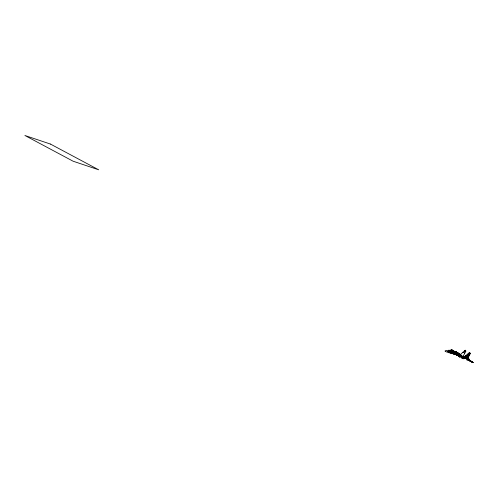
<?xml version="1.0" encoding="UTF-8"?>
<svg xmlns="http://www.w3.org/2000/svg" width="498" height="498" viewBox="0 0 498 498"><rect width="100%" height="100%" fill="white"/><g stroke="black" fill="none" stroke-linecap="round" stroke-linejoin="round"><path stroke-width="0.75" d="M449.501 350.847L449.395 350.511L448.499 351.221L448.58 352.267L449.028 352.821L449.856 352.534M454.145 351.47C453.273 351.295 453.852 350.598 454.232 351.47M455.085 352.901C453.566 352.067 452.638 351.009 452.022 349.938A3.368 2.029 -61.9 0 0 451.325 349.913C449.899 350.629 448.623 349.97 450.304 351.252M449.314 350.393C447.665 349.658 447.154 353.456 449.072 352.341M454.07 351.464L453.41 351.445L452.807 350.231A7.296 4.395 -61.9 0 0 452.402 350.05L451.256 350.629A8.478 1.214 21.8 0 0 450.485 350.486L451.232 349.963L451.723 351.146A8.478 1.214 21.8 0 0 452.514 351.308L452.676 351.339M465.481 358.411L465.698 357.664L465.898 358.554M468.182 359.662L468.319 359.979M469.184 359.606C468.35 358.336 467.958 360.216 468.805 360.154M459.318 355.765L459.76 354.514L459.206 353.723L458.054 354.52L458.235 355.84L458.957 355.977M454.126 352.385L451.991 351.252L451.804 349.945L450.734 350.524M466.371 358.143L465.356 357.402M469.116 359.581L469.104 360.484L472.365 362.245M468.263 359.606L468.425 359.245M465.568 358.05C466.309 356.767 469.533 359.6 465.481 357.496M471.575 361.822L471.637 361.492L473.1 362.513L467.846 359.705L467.834 359.301M466.315 358.342L465.929 358.678M458.895 356.512L458.017 354.613L459.436 355.373L460.314 357.271L458.895 356.512L459.53 355.124L461.522 356.462L456.187 352.914M462.916 356.817L465.885 350.99L465.337 350.187L459.368 355.41A17.181 0.853 25.8 0 0 461.03 356.095L462.916 356.817L460.662 355.902A17.181 0.853 25.8 0 0 459.361 355.41M467.46 358.797L470.274 353.312L469.67 352.484L464.261 356.954M465.474 357.813L465.829 357.595M467.871 359.214L468.413 359.102M469.875 360.739C468.319 359.002 469.714 361.386 467.877 359.749M471.463 361.691L471.201 361.206L472.639 362.264M468.973 359.954L468.718 359.898A5.192 1.332 -61.3 0 0 468.406 359.986L468.624 360.21L468.033 359.83L469.054 360.39M468.985 360.035L469.016 360.004A0.647 0.51 -71.4 0 0 468.886 359.002A0.647 0.51 -71.4 0 0 468.126 359.73A0.647 0.51 -71.4 0 0 468.942 360.073L468.705 360.147M451.275 350.636L452.701 350.212L452.999 350.76M466.178 358.535L466.084 358.541A0.647 0.51 -71.4 0 1 465.319 358.23A0.647 0.51 -71.4 0 1 466.078 357.502A0.647 0.51 -71.4 0 1 466.134 358.572L465.96 358.622M467.908 359.786L468.512 359.357L468.574 360.129M450.429 352.858L449.532 352.889L449.202 351.37L450.279 350.617L450.983 350.897M451.81 350.754C454.176 350.387 453.323 351.028 451.736 351.221M468.344 359.811L469.427 360.664L468.674 359.755M453.429 352.024L450.995 351.663L451.493 351.351M453.354 353.331C452.003 354.638 450.26 352.074 451.443 351.383M465.593 358.585L464.995 357.888L465.792 357.608M452.47 351.358C450.503 350.162 449.806 352.677 451.624 351.277M453.846 353.748L452.508 353.692L451.574 351.762L453.373 351.09L454.226 351.918M451.698 352.814L450.348 353.163L449.769 351.457L451.138 350.692L451.854 351.364M455.191 353.773C451.605 355.634 451.642 349.036 455.054 351.881M453.429 353.287L451.842 353.543L450.995 351.663M453.224 351.837L453.554 351.688A5.179 4.115 -71.4 0 1 453.709 351.625A4.731 3.754 -71.4 0 1 453.865 351.576A4.295 3.411 -71.4 0 1 454.014 351.532A3.928 3.119 -71.4 0 1 454.17 351.495A3.405 2.702 -71.4 0 1 454.481 351.451A3.349 2.658 -71.4 0 1 454.63 351.445A2.826 2.247 -71.4 0 1 454.786 351.451A2.534 2.017 -71.4 0 1 454.935 351.47A2.328 1.849 -71.4 0 1 455.359 351.619A2.154 1.712 -71.4 0 1 455.489 351.694L457.419 353.256M456.081 351.887L453.61 352.018L452.228 351.376M453.759 351.962L453.342 351.806L454.008 351.538A4.059 3.225 -71.4 0 1 454.17 351.495A3.498 2.783 -71.4 0 1 454.481 351.451A2.938 2.328 -71.4 0 1 454.63 351.445A2.683 2.129 -71.4 0 1 454.786 351.451A2.272 1.805 -71.4 0 1 455.359 351.619A2.216 1.755 -71.4 0 1 455.489 351.694A2.434 1.936 -71.4 0 1 455.832 352.011A2.683 2.129 -71.4 0 1 455.931 352.136A3.648 2.895 -71.4 0 1 456.019 352.267A3.567 2.832 -71.4 0 1 456.1 352.41L456.504 353.611A6.007 4.768 -71.4 0 0 456.405 353.207A4.357 3.461 -71.4 0 0 456.106 352.41A3.231 2.565 -71.4 0 0 456.019 352.273A2.932 2.328 -71.4 0 0 455.931 352.136A3.069 2.434 -71.4 0 0 455.832 352.011A2.384 1.892 -71.4 0 0 455.489 351.694C452.9 352.03 455.209 351.333 456.554 352.161M446.986 350.368L445.131 350.953M451.966 353.294L450.852 353.231L450.236 351.526M453.168 351.818C454.027 351.6 453.759 353.866 455.259 354.315A4.912 3.897 -71.4 0 0 456.523 354.918L458.017 355.006M465.86 357.583L466.327 357.807M453.964 352.304L453.585 351.999L456.274 352.105A4.893 3.884 -71.4 0 1 457.506 352.765L458.477 353.997M460.457 355.765L451.991 351.252A4.893 3.019 -61.9 0 1 452.869 351.501L454.139 352.36L456.834 352.41M459.343 355.404L459.797 355.323A7.346 5.833 -71.4 0 1 456.579 355.049A7.346 5.827 -71.4 0 1 454.45 352.428L463.165 357.215M457.058 354.489L455.259 354.315L453.927 352.198M458.614 355.292L459.878 355.373M468.836 359.07L469.122 359.276M461.982 356.338L460.662 355.578A5.192 4.463 -63 0 0 459.897 355.448L463.464 357.477L460.787 355.74A7.352 6.007 -62.7 0 0 460.127 355.535L463.887 357.514M453.454 351.127L452.906 351.04A1.276 1.015 -71.4 0 1 453.074 351.158A1.438 1.139 -71.4 0 1 453.255 351.339L453.392 351.544M458.907 355.448L456.274 354.794L454.132 352.304A14.604 8.528 -61.9 0 1 456.18 352.92M459.673 355.964L458.664 354.644A11.068 8.79 -71.4 0 1 460.164 354.819L460.295 354.85A9.804 7.787 -71.4 0 1 460.818 355.006M459.492 355.796A10.551 8.379 -71.4 0 1 458.789 354.993A11.049 8.771 -71.4 0 1 458.614 354.763L458.664 354.644M459.542 355.846A10.676 8.472 -71.4 0 1 458.789 354.993L458.527 354.644L460.295 354.85A9.711 7.713 -71.4 0 1 460.943 355.055A9.779 7.763 -71.4 0 0 460.196 354.825A10.937 8.684 -71.4 0 0 458.664 354.644M460.208 355.547L461.858 355.759M451.991 351.252L452.925 351.327M449.358 350.331L450.889 350.499A7.265 1.04 21.8 0 1 451.132 350.542L452.956 350.972M452.919 351.688L453.317 351.787L453.13 352.634A4.918 3.903 -71.4 0 0 453.242 352.951A4.936 3.922 -71.5 0 1 453.13 352.634M452.116 351.314L454.369 352.117A11.734 7.072 -61.9 0 1 455.172 352.522L456.548 353.624M470.498 361.125L472.397 362.071M452.433 351.482L454.55 352.615M469.023 360.278L471.668 361.697M470.143 360.882L471.27 361.218L471.158 361.529A4.893 2.876 -61.9 0 1 472.011 361.716L471.998 361.772M465.406 358.392L465.829 358.685M468.637 360.185L468.269 359.986M449.688 350.324L450.366 350.424M445.106 351.09L447.005 352.173M449.532 351.42L449.868 351.47M449.738 350.38L450.092 350.38M449.389 351.407L449.401 351.407A3.891 0.498 22.5 0 1 449.208 351.37L449.215 351.37M457.787 355.279L457.021 355.124A6.044 4.799 -71.4 0 1 455.676 354.408L455.676 354.47M451.916 351.818L451.773 351.793M460.862 355.236L458.571 354.663M452.782 351.302L452.427 351.233A7.246 1.04 21.8 0 1 452.159 351.177L451.393 351.065M468.767 359.039L469.178 359.45M447.82 351.084L448.854 351.295M448.044 351.127L448.412 351.202M451.082 351.432L450.497 350.841L451.661 351.059M450.846 350.934L451.381 350.99M457.444 353.306L456.915 352.503L454.686 352.397A8.211 6.518 -71.4 0 1 456.075 352.323A6.549 5.198 -71.4 0 1 456.871 352.466A6.026 4.781 -71.4 0 1 458.278 353.2M450.752 350.909L451.082 350.916M450.765 350.841L449.613 350.424M450.497 350.841L449.545 350.53A1.226 0.965 -77.7 0 0 448.897 350.219A1.226 0.965 -77.7 0 0 448.524 350.287A1.226 0.959 -78.3 0 0 447.833 351.899A1.226 0.959 -79.1 0 0 449.053 352.559A1.226 0.959 -78.3 0 0 449.352 352.323M452.402 350.903L453.348 351.084M458.882 355.914L458.502 355.809A6.773 5.378 -71.4 0 1 457.145 355.08L455.533 353.045L457.986 353.238A7.109 5.646 -71.4 0 1 459.349 353.96L460.494 355.167M453.796 351.949L455.907 353.281M453.311 351.146L453.746 351.196M453.547 351.14L453.236 351.127M453.385 351.171L454.089 351.376M463.258 358.286A1.002 0.797 -71.4 0 1 462.013 357.309L462.256 357.408A9.941 7.893 -71.4 0 1 461.995 357.334L461.932 357.315M461.827 356.618L460.301 355.56A4.681 3.984 -62.9 0 0 459.971 355.472L463.501 357.427M453.771 351.283L453.958 351.109A6.293 3.835 -38.4 0 1 454.232 351.432M463.507 357.9A14.635 11.622 -71.4 0 1 460.189 355.572L462.156 356.792L459.417 355.261A2.521 2.378 -64.5 0 1 460.133 355.391L460.606 355.609A7.775 6.499 -62.8 0 1 460.768 355.709A7.42 6.2 -62.8 0 1 460.999 355.802A8.036 6.717 -62.8 0 1 461.229 355.908L462.188 356.475M464.852 353.02L462.953 352.273M458.017 354.613L459.53 355.124M459.436 355.373L460.949 355.877L460.003 355.367A2.44 2.278 -64.1 0 0 459.361 355.242L463.713 357.608L459.293 355.217M469.614 354.595L467.958 353.897M468.867 360.023L470.847 361.255M460.619 355.697L463.084 357.222L460.22 355.566M456.131 351.905L457.525 353.474M449.457 350.486L449.545 350.53A1.226 0.965 -77.7 0 1 449.663 350.86M460.071 356.002L457.992 353.007A5.752 4.569 -71.4 0 0 456.647 352.291L456.604 352.198M459.405 355.118L458.938 354.869M460.718 355.902L459.411 355.205A14.604 9.07 -61.9 0 1 460.389 355.354M462.536 356.612L461.963 356.195A8.198 6.978 -62.9 0 0 461.82 356.101L460.806 355.628A4.943 4.208 -62.9 0 0 459.971 355.472A4.438 3.779 -62.9 0 1 460.245 355.504A7.153 5.976 -62.8 0 1 460.532 355.628A7.04 5.883 -62.8 0 1 460.768 355.709L461.453 356.026A9.711 8.117 -62.8 0 1 461.665 356.145L464.043 357.601M466.153 358.728L466.502 358.915M459.741 355.423L453.915 352.279C453.186 352.372 455.384 355.36 456.921 354.514A5.073 4.028 -71.4 0 1 455.153 354.371A5.055 4.015 -71.4 0 1 453.634 352.005A17.156 2.204 22.5 0 1 452.52 351.905M461.727 358.025L463.146 358.784M468.045 359.761L473.1 362.513M468.17 359.805L472.235 362.121M471.992 361.697L473.05 362.488M460.127 355.535L463.246 357.321L462.58 356.643M463.364 357.371L460.052 355.504A6.443 5.385 -62.8 0 1 460.295 355.56A5.198 4.426 -62.9 0 1 461.291 355.821A5.746 4.893 -62.9 0 1 461.49 355.914L461.59 355.964A7.084 6.032 -62.9 0 1 461.727 356.045L462.735 356.773M466.178 357.626L465.823 357.545L466.19 357.813M461.827 356.238L461.453 356.026A8.559 7.153 -62.8 0 0 461.229 355.908A7.831 6.549 -62.8 0 0 460.768 355.709L460.295 355.41A2.689 2.54 -64.4 0 0 459.486 355.292M462.007 356.35L462.343 356.58M461.901 356.363L462.418 356.717L460.681 355.616A4.04 3.629 -63.4 0 0 459.722 355.379L462.935 357.203L462.586 356.879M452.968 351.09L453.267 351.351A1.37 1.089 -71.4 0 0 452.595 350.984M462.244 356.512L462.773 356.904M462.493 356.693L462.854 356.966M462.692 356.842L463.476 357.464M462.841 356.96L463.296 357.247M462.891 357.035L463.246 357.321M463.047 357.035L462.598 356.655A11.74 9.991 -62.9 0 0 462.007 356.219A8.068 6.872 -62.9 0 0 461.777 356.076A6.941 5.908 -62.9 0 0 461.54 355.939A6.119 5.21 -62.9 0 0 461.291 355.821A5.391 4.588 -62.9 0 0 460.245 355.504A6.505 5.441 -62.8 0 0 460.052 355.504L460.301 355.56A6.735 5.634 -62.8 0 1 460.532 355.628M458.266 353.194L459.791 355.304L459.53 354.775A8.398 6.667 -71.4 0 0 459.393 354.532A7.445 5.914 -71.4 0 0 458.895 353.823A6.206 4.924 -71.4 0 0 457.625 352.765M455.664 354.296L454.643 352.403A9.892 7.856 -71.4 0 0 454.419 352.453L454.985 352.354A7.9 6.269 -71.4 0 1 456.075 352.323A6.505 5.167 -71.4 0 1 456.871 352.466L456.915 352.503M463.314 356.624L463.607 356.942M468.699 359.793L468.817 359.942A12.139 3.299 -61.4 0 0 468.718 359.811M462.767 357.141L462.499 356.786M458.683 354.395L458.87 354.831M452.993 352.142L453.989 354.01L455.863 354.184A4.239 3.368 -71.4 0 1 455.359 354.308M456.554 353.891L456.405 353.207A4.301 3.418 -71.4 0 0 456.1 352.41L455.128 351.52L454.008 351.538A4.644 3.685 -71.4 0 0 453.865 351.576A4.887 3.884 -71.4 0 0 453.709 351.625A5.515 4.382 -71.4 0 0 453.404 351.75A6.269 4.974 -71.4 0 0 453.255 351.818M455.396 352.783L455.471 353.175M464.871 358.404A23.481 18.644 -71.4 0 1 464.51 358.23M462.449 356.991A23.481 18.644 -71.4 0 1 461.484 356.238L462.325 356.313A11.012 8.74 -71.4 0 1 465.611 357.738M462.424 357.545A10.52 8.354 -71.4 0 1 462.057 357.39M462.991 356.157A10.253 8.142 -71.4 0 1 464.03 356.749M463.358 356.468A10.414 8.267 -71.4 0 1 463.675 356.736M459.797 355.323A9.587 7.613 -71.4 0 0 459.704 355.118A9.138 7.252 -71.4 0 0 459.604 354.918A8.503 6.754 -71.4 0 0 459.393 354.532A7.451 5.914 -71.4 0 0 458.895 353.823M453.454 353.381A3.355 2.664 -71.4 0 0 453.634 353.655A2.77 2.197 -71.4 0 0 453.84 353.879A2.565 2.036 -71.4 0 0 454.076 354.072A2.372 1.88 -71.4 0 0 454.338 354.209M454.076 354.072A2.453 1.948 -71.4 0 1 453.84 353.879M460.862 354.887A8.211 6.518 -71.4 0 0 459.106 354.028L457.033 353.848L458.415 355.528A8.055 6.399 -71.4 0 0 459.056 356.008M462.486 357.471A9.742 7.731 -71.4 0 1 462.1 357.365M467.155 358.299A0.952 0.759 -71.4 0 1 468.114 358.871M467.84 359.799A0.952 0.759 -71.4 0 1 466.57 359.332M460.407 356.842A1.002 0.797 -71.4 0 1 459.2 356.68A1.002 0.797 -71.4 0 1 459.673 355.236A1.002 0.797 -71.4 0 1 460.743 355.809M465.026 358.299A0.952 0.759 -71.4 0 1 463.868 358.249A0.952 0.759 -71.4 0 1 464.236 356.861A0.952 0.759 -71.4 0 1 465.294 357.309M464.41 358.504A0.971 0.772 -71.4 0 1 463.159 357.844M470.766 361.031L470.454 361.131A3.162 0.317 -61.1 0 1 470.666 360.932L470.766 361.031M469.863 360.465L469.813 360.459A4.04 0.716 -61.2 0 0 469.521 360.608L470.124 361.038L469.863 360.465M467.28 354.551L469.234 355.342L467.28 354.551M50.479 144.078L24.9 135.487L73.106 161.209L98.685 169.799L50.479 144.078M468.444 356.873L466.719 356.201A8.721 0.448 25.8 0 1 465.698 355.771A8.721 0.448 25.8 0 1 466.389 356.026L468.444 356.873M468.78 356.226L467.435 355.697A7.065 0.342 26 0 1 466.352 355.23A7.065 0.342 26 0 1 467.087 355.51L468.78 356.226M468.052 357.645L465.879 356.773A10.775 0.535 25.9 0 1 464.958 356.381A10.775 0.535 25.9 0 1 465.586 356.618L468.052 357.645M460.631 355.553L460.438 355.479A3.162 2.938 -64 0 0 459.573 355.323L462.468 356.954L460.631 355.553M464.74 350.748L465.761 351.239L464.808 350.779M469.054 353.032L470.149 353.561L469.054 353.032M464.285 351.158L465.505 351.744L464.329 351.177M468.587 353.437L469.888 354.059L468.587 353.437M454.761 354.321A2.926 2.322 -71.4 0 0 455.06 354.333A2.963 2.353 -71.4 0 1 454.761 354.321"/></g></svg>
